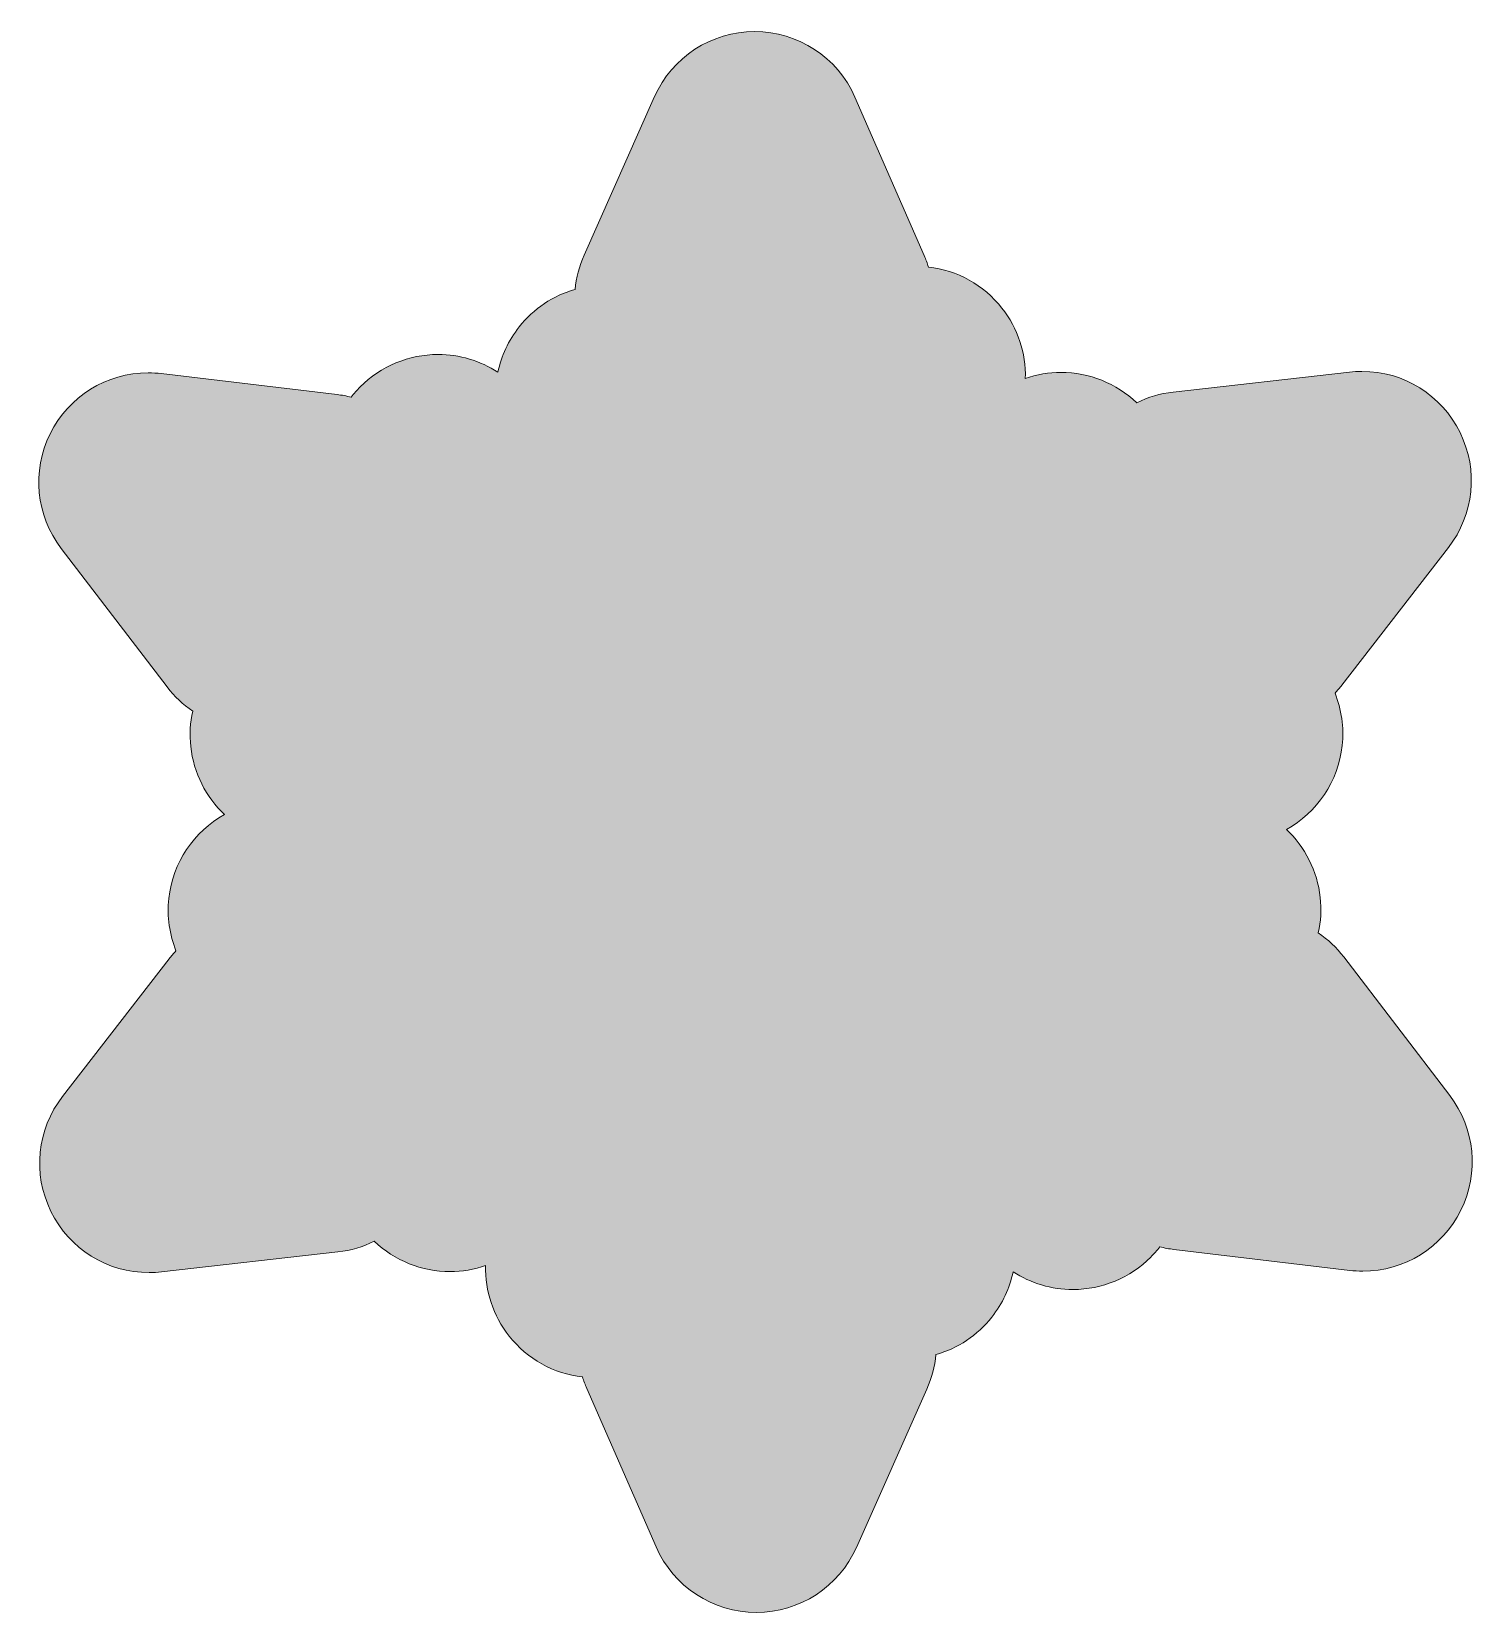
# Model space of a CAD drawing. Header units: inches. Extents: x 49 to 2963, y -3032 to -8.
# Drawn here: x 49 to 951, y -3032 to -2048 of the extents above; entities that cross this region are included whole.
import ezdxf

# ---------------------------------------------------------------- set-up
doc = ezdxf.new("R2010")
doc.units = ezdxf.units.IN
doc.header["$MEASUREMENT"] = 0
doc.layers.add('_U+0421_U+043B_U+043E_U+0439 1', color=7, linetype='Continuous')

msp = doc.modelspace()

# ---------------------------------------------------------------- hatches: boundary and pattern name
at = {"layer": '_U+0421_U+043B_U+043E_U+0439 1', "true_color": 0x00243d}
h = msp.add_hatch(color=158, dxfattribs=at)
h.dxf.hatch_style = 2
edge = h.paths.add_edge_path()
edge.add_spline(control_points=[(500.55, -3032), (473.45, -3032), (448.95, -3015.97), (438.11, -2991.17), (438.11, -2991.17), (395, -2892.57), (395, -2892.57), (393.98, -2890.24), (393.09, -2887.87), (392.34, -2885.47), (374.38, -2883.43), (358.04, -2874.38), (346.66, -2859.97), (336.67, -2847.3), (331.62, -2831.86), (332.05, -2816.13), (324.97, -2818.58), (317.46, -2819.86), (309.81, -2819.86), (292.36, -2819.86), (275.3, -2813.01), (262.7, -2800.99), (255.7, -2804.46), (248.07, -2806.73), (240.1, -2807.64), (240.1, -2807.64), (130.3, -2820.05), (130.3, -2820.05), (127.75, -2820.34), (125.17, -2820.49), (122.62, -2820.49), (96.42, -2820.49), (72.98, -2805.88), (61.45, -2782.37), (49.94, -2758.9), (52.73, -2731.48), (68.74, -2710.81), (68.74, -2710.81), (135.02, -2625.21), (135.02, -2625.21), (136.38, -2623.46), (137.81, -2621.79), (139.31, -2620.19), (135.26, -2610.08), (133.62, -2598.93), (134.85, -2587.59), (137.27, -2565.21), (150.4, -2545.93), (169.55, -2535.36), (157.93, -2524.47), (150.28, -2509.6), (148.49, -2493.04), (147.67, -2485.52), (148.12, -2478.08), (149.69, -2470.97), (143.71, -2466.91), (138.35, -2461.86), (133.85, -2455.96), (133.85, -2455.96), (67.94, -2369.79), (67.94, -2369.79), (52.11, -2349.08), (49.45, -2321.72), (60.99, -2298.37), (72.55, -2274.98), (95.95, -2260.44), (122.06, -2260.44), (124.74, -2260.44), (127.46, -2260.6), (130.13, -2260.92), (130.13, -2260.92), (239.54, -2273.93), (239.54, -2273.93), (242.53, -2274.28), (245.48, -2274.83), (248.36, -2275.57), (250.08, -2273.34), (251.94, -2271.21), (253.96, -2269.17), (266.67, -2256.34), (284.34, -2248.98), (302.42, -2248.98), (315.76, -2248.98), (328.67, -2252.86), (339.69, -2260.08), (341.8, -2249.92), (346.26, -2240.26), (352.91, -2231.84), (361.94, -2220.39), (374.11, -2212.33), (387.73, -2208.47), (388.41, -2201.2), (390.28, -2193.98), (393.34, -2187.08), (393.34, -2187.08), (437.18, -2088.44), (437.18, -2088.44), (448.09, -2063.88), (472.53, -2048), (499.45, -2048), (526.53, -2048), (551.03, -2064.01), (561.88, -2088.8), (561.88, -2088.8), (605, -2187.43), (605, -2187.43), (606.02, -2189.77), (606.9, -2192.13), (607.65, -2194.53), (625.62, -2196.57), (641.97, -2205.62), (653.35, -2220.05), (663.34, -2232.71), (668.38, -2248.14), (667.94, -2263.87), (675.04, -2261.42), (682.55, -2260.14), (690.2, -2260.14), (707.64, -2260.14), (724.7, -2267), (737.3, -2279), (744.31, -2275.53), (751.96, -2273.26), (759.96, -2272.35), (759.96, -2272.35), (869.7, -2259.95), (869.7, -2259.95), (872.24, -2259.66), (874.83, -2259.51), (877.39, -2259.51), (903.59, -2259.51), (927.03, -2274.12), (938.56, -2297.64), (950.06, -2321.1), (947.26, -2348.52), (931.25, -2369.19), (931.25, -2369.19), (864.97, -2454.79), (864.97, -2454.79), (863.62, -2456.54), (862.19, -2458.21), (860.69, -2459.81), (864.74, -2469.93), (866.38, -2481.08), (865.15, -2492.43), (862.72, -2514.8), (849.59, -2534.08), (830.45, -2544.64), (842.06, -2555.52), (849.72, -2570.38), (851.51, -2586.95), (852.33, -2594.47), (851.88, -2601.92), (850.31, -2609.03), (856.28, -2613.09), (861.63, -2618.12), (866.13, -2624), (866.13, -2624), (932.06, -2710.21), (932.06, -2710.21), (947.88, -2730.9), (950.55, -2758.26), (939.02, -2781.61), (927.46, -2805.02), (904.05, -2819.56), (877.94, -2819.56), (875.25, -2819.56), (872.53, -2819.4), (869.85, -2819.08), (869.85, -2819.08), (760.46, -2806.08), (760.46, -2806.08), (757.47, -2805.72), (754.52, -2805.17), (751.64, -2804.44), (749.92, -2806.66), (748.05, -2808.79), (746.04, -2810.82), (733.32, -2823.66), (715.66, -2831.02), (697.58, -2831.02), (684.24, -2831.02), (671.33, -2827.14), (660.31, -2819.93), (658.2, -2830.08), (653.74, -2839.73), (647.09, -2848.16), (638.06, -2859.61), (625.89, -2867.67), (612.26, -2871.53), (611.59, -2878.83), (609.71, -2886.07), (606.63, -2892.99), (606.63, -2892.99), (562.82, -2991.56), (562.82, -2991.56), (551.91, -3016.12), (527.47, -3032), (500.55, -3032)], knot_values=[0, 0, 0, 0, 1, 1, 1, 2, 2, 2, 3, 3, 3, 4, 4, 4, 5, 5, 5, 6, 6, 6, 7, 7, 7, 8, 8, 8, 9, 9, 9, 10, 10, 10, 11, 11, 11, 12, 12, 12, 13, 13, 13, 14, 14, 14, 15, 15, 15, 16, 16, 16, 17, 17, 17, 18, 18, 18, 19, 19, 19, 20, 20, 20, 21, 21, 21, 22, 22, 22, 23, 23, 23, 24, 24, 24, 25, 25, 25, 26, 26, 26, 27, 27, 27, 28, 28, 28, 29, 29, 29, 30, 30, 30, 31, 31, 31, 32, 32, 32, 33, 33, 33, 34, 34, 34, 35, 35, 35, 36, 36, 36, 37, 37, 37, 38, 38, 38, 39, 39, 39, 40, 40, 40, 41, 41, 41, 42, 42, 42, 43, 43, 43, 44, 44, 44, 45, 45, 45, 46, 46, 46, 47, 47, 47, 48, 48, 48, 49, 49, 49, 50, 50, 50, 51, 51, 51, 52, 52, 52, 53, 53, 53, 54, 54, 54, 55, 55, 55, 56, 56, 56, 57, 57, 57, 58, 58, 58, 59, 59, 59, 60, 60, 60, 61, 61, 61, 62, 62, 62, 63, 63, 63, 64, 64, 64, 65, 65, 65, 66, 66, 66, 66], degree=3, periodic=1)

# ---------------------------------------------------------------- linework, layer by layer
at = {"layer": '_U+0421_U+043B_U+043E_U+0439 1', "lineweight": 0}
msp.add_open_spline([(500.55, -3032), (473.45, -3032), (448.95, -3015.97), (438.11, -2991.17), (438.11, -2991.17), (395, -2892.57), (395, -2892.57), (393.98, -2890.24), (393.09, -2887.87), (392.34, -2885.47), (374.38, -2883.43), (358.04, -2874.38), (346.66, -2859.97), (336.67, -2847.3), (331.62, -2831.86), (332.05, -2816.13), (324.97, -2818.58), (317.46, -2819.86), (309.81, -2819.86), (292.36, -2819.86), (275.3, -2813.01), (262.7, -2800.99), (255.7, -2804.46), (248.07, -2806.73), (240.1, -2807.64), (240.1, -2807.64), (130.3, -2820.05), (130.3, -2820.05), (127.75, -2820.34), (125.17, -2820.49), (122.62, -2820.49), (96.42, -2820.49), (72.98, -2805.88), (61.45, -2782.37), (49.94, -2758.9), (52.73, -2731.48), (68.74, -2710.81), (68.74, -2710.81), (135.02, -2625.21), (135.02, -2625.21), (136.38, -2623.46), (137.81, -2621.79), (139.31, -2620.19), (135.26, -2610.08), (133.62, -2598.93), (134.85, -2587.59), (137.27, -2565.21), (150.4, -2545.93), (169.55, -2535.36), (157.93, -2524.47), (150.28, -2509.6), (148.49, -2493.04), (147.67, -2485.52), (148.12, -2478.08), (149.69, -2470.97), (143.71, -2466.91), (138.35, -2461.86), (133.85, -2455.96), (133.85, -2455.96), (67.94, -2369.79), (67.94, -2369.79), (52.11, -2349.08), (49.45, -2321.72), (60.99, -2298.37), (72.55, -2274.98), (95.95, -2260.44), (122.06, -2260.44), (124.74, -2260.44), (127.46, -2260.6), (130.13, -2260.92), (130.13, -2260.92), (239.54, -2273.93), (239.54, -2273.93), (242.53, -2274.28), (245.48, -2274.83), (248.36, -2275.57), (250.08, -2273.34), (251.94, -2271.21), (253.96, -2269.17), (266.67, -2256.34), (284.34, -2248.98), (302.42, -2248.98), (315.76, -2248.98), (328.67, -2252.86), (339.69, -2260.08), (341.8, -2249.92), (346.26, -2240.26), (352.91, -2231.84), (361.94, -2220.39), (374.11, -2212.33), (387.73, -2208.47), (388.41, -2201.2), (390.28, -2193.98), (393.34, -2187.08), (393.34, -2187.08), (437.18, -2088.44), (437.18, -2088.44), (448.09, -2063.88), (472.53, -2048), (499.45, -2048), (526.53, -2048), (551.03, -2064.01), (561.88, -2088.8), (561.88, -2088.8), (605, -2187.43), (605, -2187.43), (606.02, -2189.77), (606.9, -2192.13), (607.65, -2194.53), (625.62, -2196.57), (641.97, -2205.62), (653.35, -2220.05), (663.34, -2232.71), (668.38, -2248.14), (667.94, -2263.87), (675.04, -2261.42), (682.55, -2260.14), (690.2, -2260.14), (707.64, -2260.14), (724.7, -2267), (737.3, -2279), (744.31, -2275.53), (751.96, -2273.26), (759.96, -2272.35), (759.96, -2272.35), (869.7, -2259.95), (869.7, -2259.95), (872.24, -2259.66), (874.83, -2259.51), (877.39, -2259.51), (903.59, -2259.51), (927.03, -2274.12), (938.56, -2297.64), (950.06, -2321.1), (947.26, -2348.52), (931.25, -2369.19), (931.25, -2369.19), (864.97, -2454.79), (864.97, -2454.79), (863.62, -2456.54), (862.19, -2458.21), (860.69, -2459.81), (864.74, -2469.93), (866.38, -2481.08), (865.15, -2492.43), (862.72, -2514.8), (849.59, -2534.08), (830.45, -2544.64), (842.06, -2555.52), (849.72, -2570.38), (851.51, -2586.95), (852.33, -2594.47), (851.88, -2601.92), (850.31, -2609.03), (856.28, -2613.09), (861.63, -2618.12), (866.13, -2624), (866.13, -2624), (932.06, -2710.21), (932.06, -2710.21), (947.88, -2730.9), (950.55, -2758.26), (939.02, -2781.61), (927.46, -2805.02), (904.05, -2819.56), (877.94, -2819.56), (875.25, -2819.56), (872.53, -2819.4), (869.85, -2819.08), (869.85, -2819.08), (760.46, -2806.08), (760.46, -2806.08), (757.47, -2805.72), (754.52, -2805.17), (751.64, -2804.44), (749.92, -2806.66), (748.05, -2808.79), (746.04, -2810.82), (733.32, -2823.66), (715.66, -2831.02), (697.58, -2831.02), (684.24, -2831.02), (671.33, -2827.14), (660.31, -2819.93), (658.2, -2830.08), (653.74, -2839.73), (647.09, -2848.16), (638.06, -2859.61), (625.89, -2867.67), (612.26, -2871.53), (611.59, -2878.83), (609.71, -2886.07), (606.63, -2892.99), (606.63, -2892.99), (562.82, -2991.56), (562.82, -2991.56), (551.91, -3016.12), (527.47, -3032), (500.55, -3032)], degree=3, knots=[0, 0, 0, 0, 1, 1, 1, 2, 2, 2, 3, 3, 3, 4, 4, 4, 5, 5, 5, 6, 6, 6, 7, 7, 7, 8, 8, 8, 9, 9, 9, 10, 10, 10, 11, 11, 11, 12, 12, 12, 13, 13, 13, 14, 14, 14, 15, 15, 15, 16, 16, 16, 17, 17, 17, 18, 18, 18, 19, 19, 19, 20, 20, 20, 21, 21, 21, 22, 22, 22, 23, 23, 23, 24, 24, 24, 25, 25, 25, 26, 26, 26, 27, 27, 27, 28, 28, 28, 29, 29, 29, 30, 30, 30, 31, 31, 31, 32, 32, 32, 33, 33, 33, 34, 34, 34, 35, 35, 35, 36, 36, 36, 37, 37, 37, 38, 38, 38, 39, 39, 39, 40, 40, 40, 41, 41, 41, 42, 42, 42, 43, 43, 43, 44, 44, 44, 45, 45, 45, 46, 46, 46, 47, 47, 47, 48, 48, 48, 49, 49, 49, 50, 50, 50, 51, 51, 51, 52, 52, 52, 53, 53, 53, 54, 54, 54, 55, 55, 55, 56, 56, 56, 57, 57, 57, 58, 58, 58, 59, 59, 59, 60, 60, 60, 61, 61, 61, 62, 62, 62, 63, 63, 63, 64, 64, 64, 65, 65, 65, 66, 66, 66, 66], dxfattribs=at)

doc.saveas('drawing.dxf')
